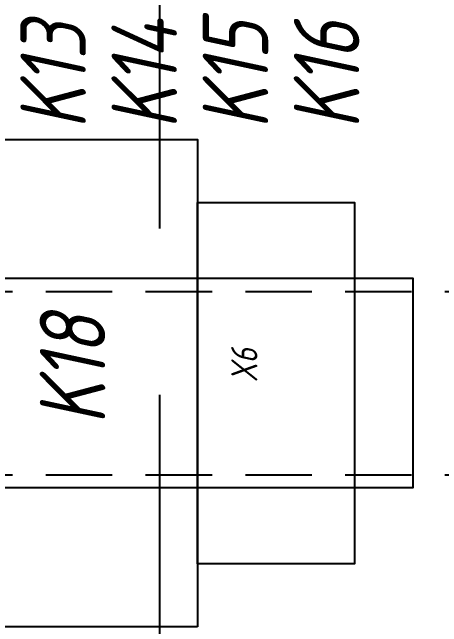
# Model space of a CAD drawing. Header units: millimetres. Extents: x -2573 to 1068, y -1220 to 2800.
# Drawn here: x 271.3 to 353.3, y 2018.5 to 2135.8 of the extents above; entities that cross this region are included whole.
import ezdxf

# ---------------------------------------------------------------- set-up
doc = ezdxf.new("R2010")
doc.units = ezdxf.units.MM
doc.linetypes.add('DASHED', pattern=[19.05, 12.7, -6.35])
doc.layers.add('noprint', color=2, linetype='Continuous', true_color=0xffff00, plot=False)
doc.styles.add('textstyle100', font='', dxfattribs={"width": 0.8})
doc.styles.add('textstyle101', font='', dxfattribs={"width": 0.8})
doc.styles.add('textstyle125', font='', dxfattribs={"width": 0.8})
doc.styles.add('textstyle96', font='', dxfattribs={"width": 0.8})
doc.styles.add('textstyle98', font='', dxfattribs={"width": 0.8})
doc.styles.add('textstyle99', font='', dxfattribs={"width": 0.8})
doc.styles.get('textstyle100').set_extended_font_data('ISOCPEUR', italic=True)
doc.styles.get('textstyle101').set_extended_font_data('ISOCPEUR', italic=True)
doc.styles.get('textstyle125').set_extended_font_data('ISOCPEUR', italic=True)
doc.styles.get('textstyle96').set_extended_font_data('ISOCPEUR', italic=True)
doc.styles.get('textstyle98').set_extended_font_data('ISOCPEUR', italic=True)
doc.styles.get('textstyle99').set_extended_font_data('ISOCPEUR', italic=True)

msp = doc.modelspace()

# ---------------------------------------------------------------- linework, layer by layer
at = {"color": 0, "linetype": 'DASHED'}
for p, q in [((106.25, 2082.5), (856.25, 2082.5)), ((106.25, 2047.5), (856.25, 2047.5))]:
    msp.add_line(p, q, dxfattribs=at)
msp.add_lwpolyline([(306.65, 2018.5), (254.15, 2018.5), (254.15, 2111.5), (306.65, 2111.5)], close=True)
at = {"flags": 128}
msp.add_lwpolyline([(306.65, 2030.5), (306.65, 2099.5), (336.65, 2099.5), (336.65, 2030.5)], close=True, dxfattribs=at)
at = {"layer": 'noprint', "linetype": 'DASHED', "ltscale": 5}
msp.add_xline((299.5, -1041.11), (0, 1), dxfattribs=at)
at = {"layer": 'noprint'}
msp.add_lwpolyline([(131.75, 2045), (131.75, 2085), (347.75, 2085), (347.75, 2045)], close=True, dxfattribs=at)

# ---------------------------------------------------------------- texts
at = {"color": 1, "lineweight": 40, "true_color": 0xff0000, "width": 0.8}
for s, height, style, p in [('K15', 12.5, 'textstyle99', (320.16, 2113.48)), ('K13', 12.5, 'textstyle101', (285.36, 2113.48)), ('K14', 12.5, 'textstyle100', (302.76, 2113.48)), ('K16', 12.5, 'textstyle98', (337.56, 2113.48)), ('K18', 12.5, 'textstyle96', (289.06, 2057.09)), ('X6', 5, 'textstyle125', (318.09, 2065.16))]:
    msp.add_text(s, height=height, rotation=90, dxfattribs=dict(at, style=style)).set_placement(p)

doc.saveas('drawing.dxf')
